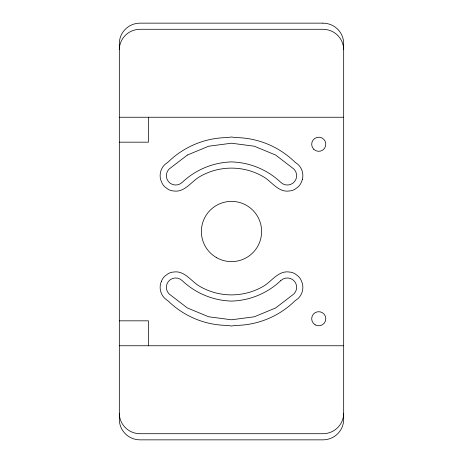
<?xml version="1.0" encoding="UTF-8"?>
<svg xmlns="http://www.w3.org/2000/svg" width="463" height="463" viewBox="0 0 463 463"><rect width="100%" height="100%" fill="white"/><g stroke="black" fill="none" stroke-linecap="round" stroke-linejoin="round"><path stroke-width="0.69" d="M119.327 117.249L343.673 117.249M119.327 142.176L148.409 142.176L148.409 117.249M119.327 320.824L148.409 320.824L148.409 345.751M119.327 345.751L343.673 345.751M343.673 413.262A20.771 20.459 0 0 1 322.902 433.715L140.098 433.715A20.771 20.459 0 0 1 119.327 413.262M119.327 49.738A20.771 20.459 0 0 1 140.098 29.285L322.902 29.285A20.771 20.459 0 0 1 343.673 49.738M161.437 281.417L160.661 283.292A15.551 15.551 0 0 0 164.683 298.317L168.231 301.037A85.933 85.933 0 0 0 227.067 325.408L231.5 325.993L235.933 325.408A85.933 85.933 0 0 0 294.769 301.037L298.317 298.317A15.551 15.551 0 0 0 302.339 283.292L301.563 281.417A11.673 11.673 0 0 0 296.702 275.086A11.673 11.673 0 0 0 289.329 272.03C278.431 270.242 271.578 281.643 263.192 286.394A63.385 63.385 0 0 1 199.808 286.394C191.422 281.643 184.569 270.242 173.671 272.03A11.673 11.673 0 0 0 166.298 275.086A11.673 11.673 0 0 0 161.437 281.417M302.339 179.708L301.563 181.583A11.673 11.673 0 0 1 296.702 187.914A11.673 11.673 0 0 1 289.329 190.97C278.431 192.758 271.578 181.357 263.192 176.606A63.385 63.385 0 0 0 199.808 176.606C191.422 181.357 184.569 192.758 173.671 190.97A11.673 11.673 0 0 1 166.298 187.914A11.673 11.673 0 0 1 161.437 181.583L160.661 179.708A15.551 15.551 0 0 1 164.683 164.683L168.231 161.963A85.933 85.933 0 0 1 227.067 137.592L231.5 137.007L235.933 137.592A85.933 85.933 0 0 1 294.769 161.963L298.317 164.683A15.551 15.551 0 0 1 302.339 179.708M187.359 155.041L171.009 167.589A9.347 9.347 0 0 0 168.266 181.374A9.347 9.347 0 0 0 182.295 182.295C195.652 169.684 213.142 162.444 231.5 161.911C249.858 162.444 267.348 169.684 280.705 182.295A9.347 9.347 0 0 0 294.734 181.374A9.347 9.347 0 0 0 291.991 167.589L275.641 155.041L254.349 146.221L231.5 143.217L208.651 146.221L187.359 155.041M280.705 280.705C267.348 293.316 249.858 300.556 231.5 301.089C213.142 300.556 195.652 293.316 182.295 280.705A9.347 9.347 0 0 0 168.266 281.626A9.347 9.347 0 0 0 171.009 295.411L187.359 307.959L208.651 316.779L231.5 319.783L254.349 316.779L275.641 307.959L291.991 295.411A9.347 9.347 0 0 0 294.734 281.626A9.347 9.347 0 0 0 280.705 280.705M322.902 23.15L140.098 23.15A20.771 20.459 0 0 0 119.327 43.609L119.327 419.391A20.771 20.459 0 0 0 140.098 439.85L322.902 439.85A20.771 20.459 0 0 0 343.673 419.391L343.673 43.609A20.771 20.459 0 0 0 322.902 23.15M216.441 257.584A30.118 30.118 0 0 0 261.618 231.5A30.118 30.118 0 0 0 216.441 205.416A30.118 30.118 0 0 0 216.441 257.584M315.216 324.864A7.061 7.061 0 0 0 325.807 318.747A7.061 7.061 0 0 0 315.216 312.629A7.061 7.061 0 0 0 315.216 324.864M313.752 149.248A7.061 7.061 0 0 0 325.57 146.082A7.061 7.061 0 0 0 316.918 137.43A7.061 7.061 0 0 0 313.752 149.248"/></g></svg>
